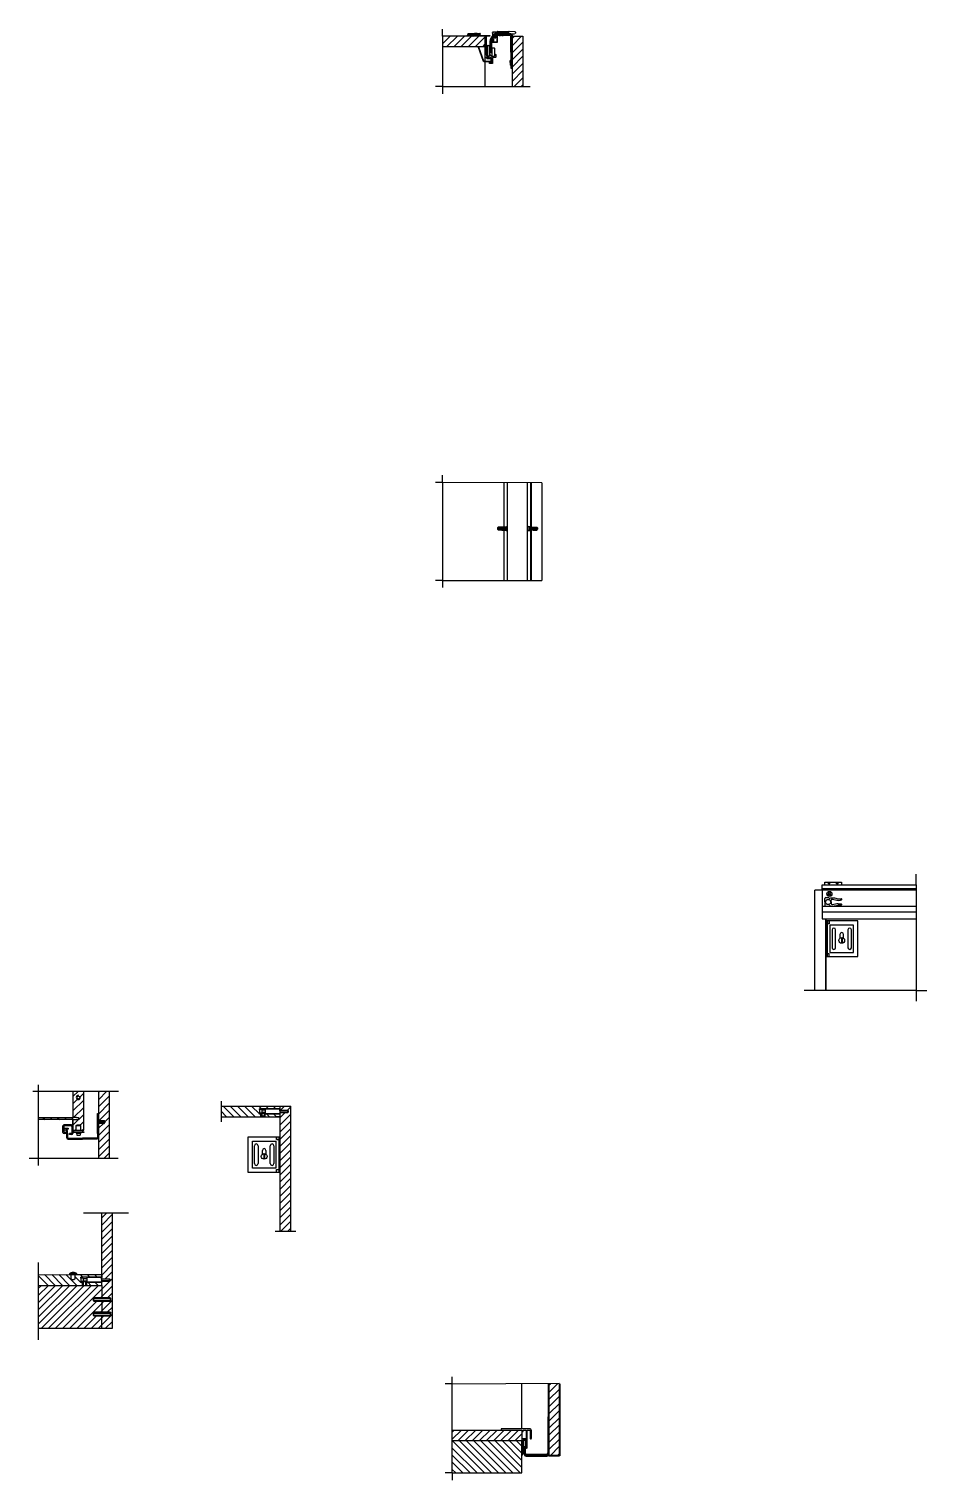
# Model space of a CAD drawing. Header units: millimetres. Extents: x 46 to 1828, y -437 to 1004.
# Drawn here: x 1701.8 to 1827.6, y 411.1 to 614.3 of the extents above; entities that cross this region are included whole.
import ezdxf

# ---------------------------------------------------------------- set-up
doc = ezdxf.new("R2010")
doc.units = ezdxf.units.MM
for name, color, linetype in [('filatura', 8, 'Continuous'), ('Livello 1', 175, 'Continuous'), ('tratteggio', 5, 'Continuous')]:
    doc.layers.add(name, color=color, linetype=linetype)

# ---------------------------------------------------------------- blocks, each defined once
blk = doc.blocks.new('vite 4')
for p, q in [((879.17, 414.21), (879.17, 414.91)), ((879.17, 414.21), (879.17, 413.52)), ((879.4, 415.14), (879.92, 415.14)), ((879.4, 413.29), (879.92, 413.29)), ((880.51, 414.49), (880.51, 414.57)), ((880.51, 414.21), (880.51, 414.49)), ((880.51, 414.22), (880.51, 413.94)), ((880.51, 413.94), (880.51, 413.85)), ((881.96, 414.54), (882.52, 414.61)), ((881.96, 413.89), (882.52, 413.82)), ((882.07, 414.87), (882.64, 414.87)), ((882.07, 413.56), (882.64, 413.56)), ((882.52, 414.61), (882.73, 414.67)), ((882.52, 413.82), (882.73, 413.76))]:
    blk.add_line(p, q)
for points in [[(880.21, 415.02, -0.08059), (881.06, 415.1, -0.046169), (881.19, 415.07), (881.98, 414.89, 0.09959), (882.08, 414.87)], [(880.21, 413.4, 0.08059), (881.06, 413.32, 0.046169), (881.19, 413.35), (881.98, 413.54, -0.09959), (882.08, 413.56)], [(880.74, 414.8, -0.006174), (880.79, 414.79, -0.006174)], [(880.74, 413.62, 0.006174), (880.79, 413.63, 0.006174)], [(880.79, 414.79), (881.72, 414.58, 0.080399), (881.96, 414.54)], [(880.79, 413.63), (881.72, 413.85, -0.080399), (881.96, 413.89)]]:
    blk.add_lwpolyline(points, format="xyb")
for points in [[(881.19, 415.07), (881.19, 415.07)], [(881.19, 413.35), (881.19, 413.35)]]:
    blk.add_lwpolyline(points, close=True)
blk.add_circle((879.86, 414.18), 0.554)
for centre, radius, start, end in [((879.44, 414.87), 0.267, 97.5146, 172.4854), ((879.44, 413.55), 0.267, 187.5146, 262.4854), ((879.89, 414.87), 0.267, 33.7817, 82.4854), ((879.89, 413.55), 0.267, 277.5146, 326.2183), ((880.16, 415.05), 0.0548, 209.7355, 324.364), ((880.16, 413.38), 0.0548, 35.636, 150.2645), ((880.22, 415), 0.0212, 108.5166, 139.8301), ((880.22, 413.42), 0.0212, 220.1699, 251.4834), ((880.78, 414.54), 0.267, 97.5146, 172.4854), ((880.78, 413.89), 0.267, 187.5146, 262.4854), ((882.64, 414.75), 0.118, 315.4887, 92.2296), ((882.64, 413.68), 0.118, 267.7704, 44.5113)]:
    blk.add_arc(centre, radius, start, end)
blk = doc.blocks.new('vite')
for p, q in [((1017.81, 233.76), (1017.62, 233.94)), ((1018.12, 233.81), (1017.76, 233.81)), ((1018.02, 233.76), (1017.81, 233.76)), ((1018.02, 233.76), (1018.42, 233.76)), ((1018.42, 233.76), (1018.91, 233.76)), ((1018.91, 233.76), (1019.02, 233.66)), ((1017.81, 233.36), (1017.62, 233.19)), ((1017.76, 233.31), (1018.12, 233.31)), ((1018.42, 233.36), (1017.81, 233.36)), ((1018.42, 233.36), (1018.91, 233.36)), ((1018.91, 233.36), (1019.02, 233.46)), ((1019.02, 233.66), (1019.02, 233.46))]:
    blk.add_line(p, q)
at = {"layer": 'filatura'}
for p, q in [((1017.81, 233.76), (1017.81, 233.36)), ((1018.91, 233.76), (1018.91, 233.36)), ((1018.53, 233.66), (1017.81, 233.66)), ((1018.53, 233.46), (1017.81, 233.46)), ((1018.53, 233.66), (1019.02, 233.66)), ((1018.53, 233.46), (1019.02, 233.46))]:
    blk.add_line(p, q, dxfattribs=at)

msp = doc.modelspace()

# ---------------------------------------------------------------- hatches: boundary and pattern name
h = msp.add_hatch()
h.set_pattern_fill('JIS_WOOD', color=175)
h.set_pattern_definition([(45, (840.15385, 191.6459), (-0.5, 0.5), [])])
edge = h.paths.add_edge_path()
edge.add_line((1762.86, 611.79), (1765.71, 611.79))
edge.add_spline(control_points=[(1765.71, 609.76), (1765.71, 610.94), (1765.71, 612.11), (1765.71, 613.29), (1765.71, 613.29), (1765.38, 613.29), (1765.05, 613.29)], knot_values=[0, 0, 0, 0, 1, 1, 1, 1.5, 1.5, 1.5, 1.5], weights=[1, 1, 1, 1, 1, 1, 1], degree=3, periodic=0)
edge.add_spline(control_points=[(1765.05, 613.29), (1764.72, 613.29), (1764.39, 613.29), (1764.39, 613.29)], knot_values=[1.5, 1.5, 1.5, 1.5, 2, 2, 2, 2], weights=[1, 1, 1, 1], degree=3, periodic=0)
edge.add_line((1764.6, 613.29), (1759.72, 613.29))
edge.add_line((1759.72, 613.29), (1759.72, 611.79))
edge.add_line((1759.72, 611.79), (1762.86, 611.79))
h = msp.add_hatch()
h.set_pattern_fill('JIS_WOOD', color=175)
h.set_pattern_definition([(45, (959.9615, 41.7945), (-0.5, 0.5), [])])
h.paths.add_polyline_path([(1738.49, 463.44), (1736.99, 463.44), (1736.99, 462.85), (1738.06, 462.85), (1738.11, 462.77), (1738.11, 462.61), (1738.06, 462.53), (1736.99, 462.53), (1736.99, 445.9), (1738.49, 445.9)])

# ---------------------------------------------------------------- linework, layer by layer
for p, q in [((1766.7, 613.73), (1766.7, 613.26)), ((1767.27, 613.83), (1766.81, 613.83)), ((1768.9, 613.83), (1768.96, 613.83)), ((1764.39, 613.29), (1759.72, 613.29)), ((1763.98, 613.44), (1763.17, 613.44)), ((1763.17, 613.44), (1763.17, 613.29)), ((1763.3, 613.44), (1763.3, 613.66)), ((1763.3, 613.66), (1764.23, 613.66)), ((1764.34, 613.53), (1764.34, 613.52)), ((1764.45, 613.53), (1764.45, 613.4)), ((1764.51, 613.66), (1764.95, 613.66)), ((1766.7, 612.84), (1766.7, 612.91)), ((1769.14, 613.63), (1769.82, 613.63)), ((1769.5, 613.29), (1770.98, 613.29)), ((1769.5, 606.23), (1769.5, 613.29)), ((1770.98, 613.29), (1770.98, 606.23)), ((1765.71, 606.23), (1765.71, 609.76)), ((1766.64, 611.55), (1766.64, 610.58)), ((1766.72, 611.64), (1766.95, 611.64)), ((1766.72, 610.5), (1766.95, 610.5)), ((1767.04, 610.6), (1767.04, 611.55)), ((1769.5, 608.74), (1769.32, 608.74)), ((1768.34, 544.52), (1768.34, 550.76)), ((1768.84, 537.06), (1768.84, 550.75)), ((1771.64, 537.06), (1771.64, 550.74)), ((1773.61, 550.73), (1773.61, 537.06)), ((1768.34, 537.06), (1768.34, 544.12)), ((1812.88, 493.67), (1812.88, 494.42)), ((1812.88, 494.42), (1826.06, 494.42)), ((1812.88, 493.92), (1826.06, 493.92)), ((1813.27, 494.42), (1813.27, 494.82)), ((1813.27, 494.82), (1815.61, 494.82)), ((1813.97, 494.67), (1813.77, 494.67)), ((1813.77, 494.57), (1813.77, 494.67)), ((1813.77, 494.57), (1813.97, 494.57)), ((1813.97, 494.57), (1813.97, 494.67)), ((1815.11, 494.67), (1814.91, 494.67)), ((1814.91, 494.57), (1814.91, 494.67)), ((1814.91, 494.57), (1815.11, 494.57)), ((1815.11, 494.57), (1815.11, 494.67)), ((1815.61, 494.82), (1815.61, 494.42)), ((1826.06, 493.67), (1811.88, 493.67)), ((1811.88, 479.62), (1811.88, 493.67)), ((1812.88, 493.67), (1812.88, 491.42)), ((1813.68, 493.29), (1813.75, 493.36)), ((1813.83, 493.15), (1813.68, 493.29)), ((1813.69, 493.01), (1813.83, 493.15)), ((1813.76, 492.94), (1813.69, 493.01)), ((1813.75, 493.36), (1813.9, 493.22)), ((1813.9, 493.08), (1813.76, 492.94)), ((1813.9, 493.22), (1814.04, 493.37)), ((1814.04, 492.94), (1813.9, 493.08)), ((1814.11, 493.3), (1813.97, 493.15)), ((1813.97, 493.15), (1814.11, 493.02)), ((1814.04, 493.37), (1814.11, 493.3)), ((1814.11, 493.02), (1814.04, 492.94)), ((1812.88, 491.42), (1826.06, 491.42)), ((1812.88, 491.42), (1812.88, 490.67)), ((1812.88, 490.67), (1826.06, 490.67)), ((1812.88, 490.67), (1812.88, 489.67)), ((1812.88, 489.67), (1826.06, 489.67)), ((1813.38, 489.67), (1813.38, 479.62)), ((1813.38, 479.62), (1813.38, 489.67)), ((1817.88, 489.37), (1813.38, 489.37)), ((1813.58, 489.37), (1813.58, 484.37)), ((1813.88, 488.97), (1813.58, 488.97)), ((1813.88, 488.97), (1813.88, 489.37)), ((1813.88, 489.37), (1813.88, 488.97)), ((1814.27, 488.12), (1814.27, 485.62)), ((1814.77, 485.62), (1814.77, 488.12)), ((1816.49, 488.12), (1816.49, 485.62)), ((1816.99, 485.62), (1816.99, 488.12)), ((1817.88, 484.37), (1817.88, 489.37)), ((1815.38, 487.48), (1815.38, 486.95)), ((1815.58, 487.03), (1815.58, 486.24)), ((1815.68, 487.03), (1815.68, 486.24)), ((1815.88, 486.95), (1815.88, 487.48)), ((1813.38, 484.37), (1813.58, 484.37)), ((1813.88, 484.77), (1813.58, 484.77)), ((1813.58, 484.37), (1813.88, 484.37)), ((1813.88, 484.37), (1813.88, 484.77)), ((1813.88, 484.37), (1813.88, 484.77)), ((1813.88, 484.37), (1817.88, 484.37)), ((1707.97, 465.52), (1707.97, 462.85)), ((1709.47, 460.05), (1709.47, 465.52)), ((1711.54, 465.52), (1713.04, 465.52)), ((1711.54, 465.52), (1711.54, 461.42)), ((1713.04, 465.52), (1713.04, 456.1)), ((1728.7, 463.44), (1738.49, 463.44)), ((1736.99, 462.85), (1736.99, 463.44)), ((1738.49, 445.9), (1738.49, 463.44)), ((1703.1, 461.85), (1707.97, 461.85)), ((1707.97, 461.55), (1703.1, 461.55)), ((1707.97, 462.85), (1707.97, 461.85)), ((1708.47, 461.85), (1707.97, 461.85)), ((1707.97, 461.55), (1707.97, 460.95)), ((1707.97, 460.05), (1707.97, 461.55)), ((1707.97, 461.55), (1708.72, 461.55)), ((1708.47, 461.85), (1708.72, 461.85)), ((1708.72, 461.85), (1708.72, 461.55)), ((1708.72, 461.55), (1708.72, 461.55)), ((1711.39, 459.6), (1711.39, 462.4)), ((1711.39, 462.4), (1711.54, 462.4)), ((1711.39, 462.4), (1711.39, 461.65)), ((1711.39, 462.4), (1711.39, 461.6)), ((1711.54, 461.42), (1711.39, 461.56)), ((1711.54, 462.4), (1711.54, 461.42)), ((1711.54, 461.42), (1712.34, 461.42)), ((1712.34, 461.42), (1712.45, 461.32)), ((1712.45, 461.32), (1712.45, 461.12)), ((1728.7, 461.94), (1736.99, 461.94)), ((1736.99, 463.06), (1734.07, 463.06)), ((1736.99, 463.06), (1734.07, 463.06)), ((1734.07, 462.94), (1734.07, 463.06)), ((1734.4, 462.94), (1734.07, 462.94)), ((1734.07, 462.94), (1734.07, 462.44)), ((1734.4, 462.44), (1734.07, 462.44)), ((1734.07, 462.32), (1734.07, 462.44)), ((1734.17, 462.32), (1734.07, 462.32)), ((1734.17, 462.32), (1734.25, 462.32)), ((1734.4, 462.44), (1734.25, 462.44)), ((1734.25, 462.44), (1734.25, 461.94)), ((1734.4, 462.94), (1734.4, 462.85)), ((1734.89, 462.85), (1734.4, 462.85)), ((1734.4, 462.85), (1734.4, 462.52)), ((1734.89, 462.53), (1734.4, 462.53)), ((1734.4, 462.52), (1734.4, 462.44)), ((1734.4, 462.44), (1734.89, 462.44)), ((1736.94, 463.02), (1734.89, 463.02)), ((1734.89, 463.02), (1734.89, 462.36)), ((1734.89, 461.94), (1734.89, 462.44)), ((1736.94, 462.36), (1734.89, 462.36)), ((1736.99, 462.32), (1734.89, 462.32)), ((1736.99, 461.94), (1736.49, 461.94)), ((1736.94, 462.85), (1736.94, 463.02)), ((1736.99, 462.85), (1736.94, 462.85)), ((1736.94, 462.53), (1736.94, 462.36)), ((1736.94, 462.53), (1736.99, 462.53)), ((1736.99, 462.85), (1738.06, 462.85)), ((1736.99, 462.53), (1738.06, 462.53)), ((1736.99, 445.9), (1736.99, 462.53)), ((1738.06, 462.85), (1738.11, 462.77)), ((1738.06, 462.53), (1738.11, 462.61)), ((1738.11, 462.77), (1738.11, 462.61)), ((1706.57, 459.76), (1706.57, 460.68)), ((1706.72, 459.77), (1706.72, 460.67)), ((1706.72, 460.37), (1707.3, 460.37)), ((1706.92, 460.07), (1706.72, 460.07)), ((1707.07, 459.6), (1706.72, 459.6)), ((1706.74, 460.85), (1707.77, 460.85)), ((1706.74, 460.7), (1707.71, 460.7)), ((1707.07, 459.75), (1706.74, 459.75)), ((1707.3, 460.22), (1706.96, 460.22)), ((1707.07, 459.92), (1707.07, 459.75)), ((1707.07, 459.6), (1707.07, 459.75)), ((1707.22, 459.6), (1707.22, 459.97)), ((1707.3, 460.37), (1707.3, 460.22)), ((1707.49, 459.45), (1707.49, 459.6)), ((1707.79, 459.6), (1707.49, 459.6)), ((1707.8, 459.45), (1707.49, 459.45)), ((1707.71, 460.7), (1707.82, 460.59)), ((1707.77, 460.85), (1707.97, 460.65)), ((1707.82, 460.59), (1707.82, 459.62)), ((1707.97, 460.95), (1707.97, 460.75)), ((1707.97, 460.75), (1707.97, 460.55)), ((1707.97, 460.65), (1707.97, 459.62)), ((1707.97, 460.55), (1707.97, 460.05)), ((1707.97, 460.05), (1709.47, 460.05)), ((1707.97, 459.75), (1707.97, 459.85)), ((1707.97, 459.85), (1709.47, 459.85)), ((1709.47, 459.75), (1707.97, 459.75)), ((1708.07, 459.85), (1708.07, 460.05)), ((1708.43, 460.71), (1708.57, 460.8)), ((1708.43, 460.05), (1708.43, 460.71)), ((1708.43, 460.71), (1709.09, 460.71)), ((1708.43, 459.75), (1708.43, 459.67)), ((1708.43, 459.67), (1709.06, 459.67)), ((1708.47, 459.67), (1708.51, 459.35)), ((1708.51, 459.35), (1708.99, 459.35)), ((1708.57, 460.8), (1708.95, 460.8)), ((1709.09, 460.71), (1708.95, 460.8)), ((1709.02, 459.67), (1708.99, 459.35)), ((1709.06, 459.67), (1709.06, 459.75)), ((1709.09, 460.05), (1709.09, 460.71)), ((1709.37, 459.85), (1709.37, 460.05)), ((1709.47, 459.85), (1709.47, 459.75)), ((1711.54, 461.02), (1711.39, 460.89)), ((1712.15, 461.02), (1711.54, 461.02)), ((1711.54, 461.02), (1711.54, 459.1)), ((1711.54, 461.02), (1711.54, 456.1)), ((1712.15, 461.02), (1712.34, 461.02)), ((1712.34, 461.02), (1712.45, 461.12)), ((1732.49, 454.14), (1732.49, 459.14)), ((1732.49, 459.14), (1736.99, 459.14)), ((1733.38, 455.39), (1733.38, 457.89)), ((1733.88, 457.89), (1733.88, 455.39)), ((1734.49, 456.72), (1734.49, 457.24)), ((1734.99, 457.24), (1734.99, 456.72)), ((1735.6, 455.39), (1735.6, 457.89)), ((1736.1, 457.89), (1736.1, 455.39)), ((1736.49, 458.74), (1736.49, 459.14)), ((1736.49, 459.14), (1736.49, 458.74)), ((1736.49, 458.74), (1736.79, 458.74)), ((1736.79, 459.14), (1736.79, 454.14)), ((1734.69, 456.8), (1734.69, 456.01)), ((1734.79, 456.8), (1734.79, 456.01)), ((1736.49, 454.14), (1732.49, 454.14)), ((1736.49, 454.14), (1736.49, 454.54)), ((1736.49, 454.14), (1736.49, 454.54)), ((1736.49, 454.54), (1736.79, 454.54)), ((1736.79, 454.14), (1736.49, 454.14)), ((1736.99, 454.14), (1736.79, 454.14)), ((1711.99, 439.26), (1711.99, 448.5)), ((1711.99, 439.83), (1711.99, 448.5)), ((1713.49, 432.33), (1713.49, 448.5)), ((1703.1, 439.82), (1711.99, 439.83)), ((1708.49, 439.93), (1707.49, 439.93)), ((1707.49, 439.93), (1707.49, 439.83)), ((1707.49, 439.83), (1708.49, 439.83)), ((1707.69, 439.83), (1707.69, 439.23)), ((1707.69, 439.83), (1707.69, 439.23)), ((1707.69, 439.23), (1707.87, 439.13)), ((1707.87, 439.13), (1708.12, 439.13)), ((1708.29, 439.23), (1708.12, 439.13)), ((1708.29, 439.83), (1708.49, 439.83)), ((1708.29, 439.23), (1708.29, 439.83)), ((1708.49, 439.83), (1708.49, 439.93)), ((1708.49, 439.83), (1711.99, 439.83)), ((1711.99, 439.47), (1709.07, 439.47)), ((1711.99, 439.47), (1709.07, 439.47)), ((1709.07, 439.35), (1709.07, 439.47)), ((1709.4, 439.35), (1709.07, 439.35)), ((1709.07, 439.35), (1709.07, 438.85)), ((1709.4, 439.35), (1709.4, 439.26)), ((1709.89, 439.26), (1709.4, 439.26)), ((1709.4, 439.26), (1709.4, 438.93)), ((1711.95, 439.43), (1709.89, 439.43)), ((1709.89, 439.43), (1709.89, 438.77)), ((1711.95, 439.26), (1711.95, 439.43)), ((1711.99, 439.26), (1711.95, 439.26)), ((1711.99, 439.26), (1711.99, 439.83)), ((1711.99, 439.83), (1711.99, 439.45)), ((1711.99, 439.26), (1713.06, 439.26)), ((1713.06, 439.26), (1713.11, 439.18)), ((1713.06, 438.93), (1713.11, 439.02)), ((1713.11, 439.18), (1713.11, 439.02)), ((1703.1, 438.33), (1711.99, 438.33)), ((1709.4, 438.85), (1709.07, 438.85)), ((1709.07, 438.73), (1709.07, 438.85)), ((1709.17, 438.73), (1709.07, 438.73)), ((1709.17, 438.73), (1709.25, 438.73)), ((1709.4, 438.85), (1709.25, 438.85)), ((1709.25, 438.85), (1709.25, 438.33)), ((1709.89, 438.93), (1709.4, 438.93)), ((1709.4, 438.93), (1709.4, 438.85)), ((1709.4, 438.85), (1709.89, 438.85)), ((1709.89, 438.33), (1709.89, 438.85)), ((1711.95, 438.77), (1709.89, 438.77)), ((1711.99, 438.73), (1709.89, 438.73)), ((1711.95, 438.93), (1711.95, 438.77)), ((1711.95, 438.93), (1711.99, 438.93)), ((1711.99, 438.33), (1711.99, 438.93)), ((1711.99, 438.93), (1713.06, 438.93)), ((1711.99, 438.33), (1711.99, 436.6)), ((1710.79, 436.5), (1710.89, 436.6)), ((1710.79, 436.5), (1710.79, 436.2)), ((1710.89, 436.1), (1710.79, 436.2)), ((1711.79, 436.6), (1710.89, 436.6)), ((1710.89, 436.1), (1713.19, 436.1)), ((1711.79, 436.6), (1713.19, 436.6)), ((1713.19, 436.6), (1711.99, 436.6)), ((1711.99, 436.1), (1711.99, 434.56)), ((1713.19, 436.6), (1713.29, 436.5)), ((1713.19, 436.1), (1713.29, 436.2)), ((1713.29, 436.2), (1713.29, 436.5)), ((1710.79, 434.46), (1710.89, 434.56)), ((1710.79, 434.46), (1710.79, 434.16)), ((1710.89, 434.06), (1710.79, 434.16)), ((1711.79, 434.56), (1710.89, 434.56)), ((1710.89, 434.06), (1713.19, 434.06)), ((1711.79, 434.56), (1713.19, 434.56)), ((1713.19, 434.56), (1711.99, 434.56)), ((1711.99, 432.33), (1711.99, 434.06)), ((1713.19, 434.56), (1713.29, 434.46)), ((1713.19, 434.06), (1713.29, 434.16)), ((1713.29, 434.16), (1713.29, 434.46)), ((1703.1, 432.33), (1713.49, 432.33)), ((1770.84, 418.26), (1770.84, 424.54)), ((1767.92, 418.26), (1767.92, 418.06)), ((1770.99, 418.06), (1771.43, 418.06)), ((1770.84, 414.52), (1770.84, 416.54)), ((1770.84, 412.08), (1770.84, 414.52))]:
    msp.add_line(p, q)
at = {"lineweight": 0}
for p, q in [((1767.64, 613.44), (1767.67, 613.36)), ((1767.67, 613.36), (1767.84, 613.36)), ((1767.84, 613.36), (1767.84, 613.44)), ((1768.04, 613.36), (1768.04, 613.44)), ((1768.21, 613.36), (1768.04, 613.36)), ((1768.24, 613.44), (1768.21, 613.36))]:
    msp.add_line(p, q, dxfattribs=at)
at = {"color": 175, "linetype": 'Continuous'}
for p, q in [((1769.5, 613), (1769.8, 613.29)), ((1769.5, 612), (1770.8, 613.29)), ((1769.5, 611), (1770.98, 612.47)), ((1769.5, 610), (1770.98, 611.47)), ((1769.5, 609), (1770.98, 610.47)), ((1769.5, 608), (1770.98, 609.47)), ((1769.5, 607), (1770.98, 608.47)), ((1769.73, 606.23), (1770.98, 607.47)), ((1770.73, 606.23), (1770.98, 606.47)), ((1707.97, 464.76), (1708.73, 465.52)), ((1711.54, 465.33), (1711.73, 465.52)), ((1711.54, 464.33), (1712.73, 465.52)), ((1707.97, 463.76), (1708.66, 464.45)), ((1707.97, 462.76), (1709.47, 464.26)), ((1708.91, 464.7), (1709.47, 465.26)), ((1711.54, 463.33), (1713.04, 464.83)), ((1711.54, 462.33), (1713.04, 463.83)), ((1730.49, 461.94), (1728.99, 463.44)), ((1731.49, 461.94), (1729.99, 463.44)), ((1732.49, 461.94), (1730.99, 463.44)), ((1733.49, 461.94), (1731.99, 463.44)), ((1734.07, 462.36), (1732.99, 463.44)), ((1734.37, 463.06), (1733.99, 463.44)), ((1735.37, 463.06), (1734.99, 463.44)), ((1736.37, 463.06), (1735.99, 463.44)), ((1703.76, 461.85), (1704.06, 461.55)), ((1704.76, 461.85), (1705.06, 461.55)), ((1705.76, 461.85), (1706.06, 461.55)), ((1706.76, 461.85), (1707.06, 461.55)), ((1707.76, 461.85), (1708.06, 461.55)), ((1707.97, 460.76), (1709.47, 462.26)), ((1708.06, 461.85), (1709.47, 463.26)), ((1711.64, 461.42), (1713.04, 462.83)), ((1712.45, 461.24), (1713.04, 461.83)), ((1729.49, 461.94), (1728.7, 462.73)), ((1735.49, 461.94), (1735.11, 462.32)), ((1736.49, 461.94), (1736.11, 462.32)), ((1708.26, 460.05), (1708.43, 460.22)), ((1708.99, 460.77), (1709.47, 461.26)), ((1709.26, 460.05), (1709.47, 460.26)), ((1711.54, 460.33), (1712.24, 461.02)), ((1711.54, 459.33), (1713.04, 460.83)), ((1711.54, 458.33), (1713.04, 459.83)), ((1711.54, 457.33), (1713.04, 458.83)), ((1711.54, 456.33), (1713.04, 457.83)), ((1712.31, 456.09), (1713.04, 456.83)), ((1711.99, 447.78), (1712.72, 448.51)), ((1711.99, 446.78), (1713.49, 448.28)), ((1711.99, 445.78), (1713.49, 447.28)), ((1711.99, 444.78), (1713.49, 446.28)), ((1711.99, 443.78), (1713.49, 445.28)), ((1711.99, 442.78), (1713.49, 444.28)), ((1711.99, 441.78), (1713.49, 443.28)), ((1711.99, 440.78), (1713.49, 442.28)), ((1711.99, 439.78), (1713.49, 441.28)), ((1704.49, 438.33), (1703.1, 439.72)), ((1705.49, 438.33), (1703.99, 439.83)), ((1706.49, 438.33), (1704.99, 439.83)), ((1707.49, 438.33), (1705.99, 439.83)), ((1708.49, 438.33), (1706.99, 439.83)), ((1709.07, 438.75), (1708.29, 439.53)), ((1709.35, 439.47), (1708.99, 439.83)), ((1710.35, 439.47), (1709.99, 439.83)), ((1711.35, 439.47), (1710.99, 439.83)), ((1711.99, 437.78), (1713.49, 439.28)), ((1712.47, 439.26), (1713.49, 440.28)), ((1703.1, 437.89), (1703.54, 438.33)), ((1703.1, 436.89), (1704.54, 438.33)), ((1703.1, 435.89), (1705.54, 438.33)), ((1703.1, 434.89), (1706.54, 438.33)), ((1703.1, 433.89), (1707.54, 438.33)), ((1703.1, 432.89), (1708.54, 438.33)), ((1703.54, 432.33), (1709.54, 438.33)), ((1704.54, 432.33), (1710.54, 438.33)), ((1705.54, 432.33), (1711.54, 438.33)), ((1706.54, 432.33), (1711.99, 437.78)), ((1710.49, 438.33), (1710.09, 438.73)), ((1711.49, 438.33), (1711.09, 438.73)), ((1711.99, 438.78), (1712.15, 438.93)), ((1711.99, 436.78), (1713.49, 438.28)), ((1712.81, 436.6), (1713.49, 437.28)), ((1707.54, 432.33), (1711.31, 436.1)), ((1708.54, 432.33), (1711.99, 435.78)), ((1711.81, 436.6), (1711.99, 436.78)), ((1711.99, 434.78), (1713.49, 436.28)), ((1711.99, 435.78), (1712.31, 436.1)), ((1712.77, 434.56), (1713.49, 435.28)), ((1709.54, 432.33), (1711.27, 434.06)), ((1710.54, 432.33), (1711.99, 433.78)), ((1711.77, 434.56), (1711.99, 434.78)), ((1711.99, 432.78), (1713.49, 434.28)), ((1711.99, 433.78), (1712.27, 434.06)), ((1712.54, 432.33), (1713.49, 433.28)), ((1711.54, 432.33), (1711.99, 432.78)), ((1774.63, 424.33), (1774.84, 424.54)), ((1774.63, 423.33), (1775.84, 424.54)), ((1774.63, 422.33), (1776.11, 423.8)), ((1774.63, 421.33), (1776.11, 422.8)), ((1774.63, 420.33), (1776.11, 421.8)), ((1774.63, 419.33), (1776.11, 420.8)), ((1774.63, 418.33), (1776.11, 419.8)), ((1774.63, 417.33), (1776.11, 418.8)), ((1761.09, 416.79), (1762.37, 418.06)), ((1761.09, 417.79), (1761.37, 418.06)), ((1761.85, 416.54), (1763.37, 418.06)), ((1762.85, 416.54), (1764.37, 418.06)), ((1763.85, 416.54), (1765.37, 418.06)), ((1764.85, 416.54), (1766.37, 418.06)), ((1765.85, 416.54), (1767.37, 418.06)), ((1766.85, 416.54), (1768.37, 418.06)), ((1767.85, 416.54), (1769.37, 418.06)), ((1768.85, 416.54), (1770.37, 418.06)), ((1769.85, 416.54), (1770.84, 417.53)), ((1774.63, 416.33), (1776.11, 417.8)), ((1774.63, 415.33), (1776.11, 416.8)), ((1764.57, 412.07), (1761.09, 415.55)), ((1765.58, 412.07), (1761.1, 416.55)), ((1766.58, 412.07), (1762.1, 416.55)), ((1767.58, 412.07), (1763.1, 416.55)), ((1768.58, 412.07), (1764.1, 416.55)), ((1769.58, 412.07), (1765.1, 416.55)), ((1770.58, 412.07), (1766.1, 416.55)), ((1770.84, 412.81), (1767.1, 416.55)), ((1770.84, 413.81), (1768.1, 416.55)), ((1770.84, 414.81), (1769.1, 416.55)), ((1770.84, 415.81), (1770.1, 416.55)), ((1774.78, 414.47), (1776.11, 415.8)), ((1775.78, 414.47), (1776.11, 414.8)), ((1763.57, 412.07), (1761.09, 414.55)), ((1762.57, 412.07), (1761.09, 413.55)), ((1761.57, 412.07), (1761.09, 412.55))]:
    msp.add_line(p, q, dxfattribs=at)
for points in [[(1813.98, 484.97), (1817.28, 484.97), (1817.28, 488.77), (1813.98, 488.77)], [(1736.39, 454.74), (1733.09, 454.74), (1733.09, 458.54), (1736.39, 458.54)]]:
    msp.add_lwpolyline(points, close=True)
for points in [[(1707.07, 459.6), (1707.07, 459.1), (1707.07, 459.03, 0.346599), (1707.3, 458.8), (1709.3, 458.8)], [(1707.22, 459.6), (1707.22, 459.1), (1707.22, 459.05, 0.313791), (1707.31, 458.95), (1709.3, 458.95)], [(1711.39, 459.6), (1711.39, 459.1), (1711.39, 459.05, -0.313791), (1711.29, 458.95), (1709.3, 458.95)], [(1711.54, 459.03), (1711.54, 459.1), (1711.54, 459.03, -0.346599), (1711.3, 458.8), (1709.3, 458.8)]]:
    msp.add_lwpolyline(points, format="xyb")
msp.add_lwpolyline([(1761.09, 418.06), (1768.86, 418.06), (1770.26, 418.06), (1770.84, 418.06), (1770.84, 416.54), (1769.71, 416.54), (1761.11, 416.54)])
for centre, radius in [((1813.9, 493.15), 0.35), ((1815.63, 486.64), 0.4), ((1708.72, 464.65), 0.2), ((1734.74, 456.4), 0.4)]:
    msp.add_circle(centre, radius)
for centre, radius, start, end in [((1766.72, 612.83), 0.0232, 86.344, 160.6601), ((1766.73, 611.54), 0.0923, 95.0052, 174.9948), ((1766.73, 610.59), 0.0882, 188.3368, 261.6632), ((1766.95, 611.54), 0.0955, 2.7781, 87.2219), ((1766.94, 610.6), 0.0964, 272.1521, 357.8479), ((1814.52, 488.12), 0.25, 0, 180), ((1815.63, 487.48), 0.25, 0, 180), ((1816.74, 488.12), 0.25, 0, 180), ((1814.52, 485.62), 0.25, 180, 0), ((1816.74, 485.62), 0.25, 180, 0), ((1706.75, 460.66), 0.185, 95.0146, 174.9854), ((1706.75, 459.78), 0.184, 184.9661, 259.5418), ((1706.75, 460.66), 0.0346, 101.6025, 168.3975), ((1706.75, 459.78), 0.0346, 191.6025, 258.3975), ((1706.89, 459.9), 0.177, 7.9648, 82.0352), ((1706.94, 459.95), 0.279, 5.7298, 85.341), ((1707.78, 459.63), 0.0346, 283.1476, 348.3975), ((1707.78, 459.63), 0.185, 275.6801, 354.9854), ((1733.63, 457.89), 0.25, 0, 180), ((1734.74, 457.24), 0.25, 0, 180), ((1735.85, 457.89), 0.25, 0, 180), ((1733.63, 455.39), 0.25, 180, 0), ((1735.85, 455.39), 0.25, 180, 0), ((1707.99, 439.47), 0.68, 42.6448, 137.3552)]:
    msp.add_arc(centre, radius, start, end)
at = {"lineweight": 0}
for points in [[(1769.86, 613.95), (1769.86, 613.95), (1767.42, 613.94), (1767.42, 613.94)], [(1769.82, 613.63), (1769.82, 613.63), (1769.99, 613.73), (1769.99, 613.73)], [(1769.9, 613.91), (1769.9, 613.91), (1769.86, 613.95), (1769.86, 613.95)], [(1769.9, 613.82), (1769.9, 613.82), (1769.9, 613.91), (1769.9, 613.91)], [(1769.99, 613.83), (1769.99, 613.83), (1769.9, 613.82), (1769.9, 613.82)], [(1769.99, 613.73), (1769.99, 613.73), (1769.99, 613.83), (1769.99, 613.83)]]:
    msp.add_open_spline(points, degree=3, dxfattribs=at)
at = {"layer": 'filatura'}
for p, q in [((1711.54, 461.02), (1711.54, 461.42)), ((1712.26, 461.32), (1711.54, 461.32)), ((1712.26, 461.32), (1712.45, 461.32)), ((1734.89, 462.04), (1734.25, 462.04)), ((1734.41, 462.44), (1734.41, 461.94)), ((1734.73, 462.44), (1734.73, 461.94)), ((1736.99, 462.85), (1736.94, 462.77)), ((1736.94, 462.77), (1736.94, 462.85)), ((1738.06, 462.77), (1736.94, 462.77)), ((1736.94, 462.77), (1736.94, 462.61)), ((1736.94, 462.61), (1738.06, 462.61)), ((1736.99, 462.53), (1736.94, 462.61)), ((1736.94, 462.61), (1736.94, 462.53)), ((1738.06, 462.53), (1738.06, 462.85)), ((1738.06, 462.77), (1738.11, 462.77)), ((1738.06, 462.61), (1738.11, 462.61)), ((1712.26, 461.12), (1711.54, 461.12)), ((1712.26, 461.12), (1712.45, 461.12)), ((1711.99, 439.26), (1711.95, 439.18)), ((1711.95, 439.18), (1711.95, 439.26)), ((1713.06, 439.18), (1711.95, 439.18)), ((1711.95, 439.18), (1711.95, 439.02)), ((1711.95, 439.02), (1713.06, 439.02)), ((1711.99, 438.93), (1711.95, 439.02)), ((1711.95, 439.02), (1711.95, 438.93)), ((1713.06, 438.93), (1713.06, 439.26)), ((1713.06, 439.18), (1713.11, 439.18)), ((1713.06, 439.02), (1713.11, 439.02)), ((1709.41, 438.85), (1709.41, 438.33)), ((1709.73, 438.85), (1709.73, 438.33)), ((1710.79, 436.5), (1713.29, 436.5)), ((1710.79, 436.2), (1713.29, 436.2)), ((1710.89, 436.1), (1710.89, 436.6)), ((1713.19, 436.6), (1713.19, 436.1)), ((1710.79, 434.46), (1713.29, 434.46)), ((1710.79, 434.16), (1713.29, 434.16)), ((1710.89, 434.06), (1710.89, 434.56)), ((1713.19, 434.56), (1713.19, 434.06))]:
    msp.add_line(p, q, dxfattribs=at)
msp.add_arc((1708.72, 464.65), 0.3, 90, 0, dxfattribs=at)
at = {"layer": 'Livello 1', "color": 7, "lineweight": 25, "true_color": 0xffffff}
for p, q in [((1765.63, 611.79), (1765.63, 609.76)), ((1765.83, 613.29), (1765.83, 610.67)), ((1766.6, 610.32), (1766.41, 610.32))]:
    msp.add_line(p, q, dxfattribs=at)
at = {"layer": 'Livello 1', "color": 7, "lineweight": 35, "true_color": 0xffffff}
for points in [[(1768.66, 613.83), (1767.27, 613.83)], [(1767.38, 613.9), (1767.38, 613.86)], [(1767.5, 613.72), (1768.66, 613.73)], [(1768.9, 613.83), (1768.66, 613.83)], [(1768.66, 613.73), (1768.9, 613.73)], [(1768.88, 613.81), (1768.88, 613.76)], [(1768.9, 613.73), (1769.05, 613.63)], [(1768.99, 613.9), (1768.99, 613.86)], [(1766.7, 612.84), (1766.7, 612.45)], [(1766.71, 612.44), (1766.88, 612.44)], [(1766.72, 612.85), (1766.85, 612.85)], [(1767.12, 613.04), (1766.77, 613.04)], [(1766.86, 612.84), (1766.86, 612.45)], [(1766.88, 612.44), (1766.91, 612.44)], [(1766.91, 612.44), (1767.31, 612.44)], [(1767.16, 613.71), (1767.16, 613.61)], [(1767.16, 613.43), (1767.16, 613.08)], [(1767.3, 612.44), (1767.35, 612.44)], [(1767.35, 612.44), (1767.37, 612.44)], [(1767.39, 612.46), (1767.38, 613.43)], [(1766.4, 611.36), (1766.29, 611.36)], [(1766.29, 611.08), (1766.4, 611.08)], [(1769.3, 609.87), (1769.21, 609.87), (1769.22, 609.27), (1769.31, 609.27)]]:
    msp.add_lwpolyline(points, dxfattribs=at)
at = {"layer": 'Livello 1', "color": 7, "lineweight": 25, "true_color": 0xffffff}
for points in [[(1765.71, 611.79), (1762.86, 611.79), (1759.72, 611.79)], [(1770.84, 417.87), (1770.99, 417.87)], [(1771.43, 416.83), (1770.84, 416.83)], [(1770.99, 417.87), (1770.99, 418.06)], [(1770.99, 416.7), (1771.43, 416.7)], [(1771.43, 418.06), (1771.43, 416.83)]]:
    msp.add_lwpolyline(points, dxfattribs=at)
at = {"layer": 'Livello 1', "color": 7, "lineweight": 35, "true_color": 0xffffff}
for points in [[(1766.81, 613.83), (1766.75, 613.83), (1766.71, 613.78), (1766.7, 613.73)], [(1767.27, 613.83), (1767.21, 613.83), (1767.16, 613.78), (1767.16, 613.71)], [(1767.35, 613.83), (1767.37, 613.83), (1767.38, 613.84), (1767.38, 613.86)], [(1767.42, 613.94), (1767.4, 613.94), (1767.38, 613.92), (1767.38, 613.9)], [(1768.9, 613.83), (1768.89, 613.83), (1768.88, 613.82), (1768.88, 613.81)], [(1768.88, 613.76), (1768.88, 613.75), (1768.89, 613.73), (1768.9, 613.73)], [(1768.96, 613.83), (1768.98, 613.83), (1768.99, 613.84), (1768.99, 613.86)], [(1769.03, 613.94), (1769.01, 613.94), (1768.99, 613.92), (1768.99, 613.9)], [(1763.96, 613.29), (1763.98, 613.29), (1763.99, 613.3), (1764, 613.31)], [(1764.19, 613.65), (1764.19, 613.65), (1764.05, 613.51), (1763.98, 613.44)], [(1764, 613.31), (1764, 613.31), (1764.28, 613.59), (1764.28, 613.59)], [(1764.23, 613.66), (1764.22, 613.66), (1764.2, 613.66), (1764.19, 613.65)], [(1764.51, 613.66), (1764.51, 613.66), (1764.23, 613.66), (1764.23, 613.66)], [(1764.28, 613.59), (1764.28, 613.59), (1764.46, 613.59), (1764.46, 613.59)], [(1764.46, 613.59), (1764.46, 613.59), (1764.46, 613.43), (1764.46, 613.43)], [(1764.57, 613.61), (1764.57, 613.64), (1764.54, 613.66), (1764.51, 613.66)], [(1764.57, 613.43), (1764.57, 613.43), (1764.57, 613.61), (1764.57, 613.61)], [(1764.98, 613.51), (1764.98, 613.51), (1764.68, 613.4), (1764.68, 613.4)], [(1764.95, 613.66), (1764.97, 613.66), (1764.98, 613.65), (1765, 613.64)], [(1765.02, 613.55), (1765, 613.53), (1764.98, 613.51), (1764.98, 613.51)], [(1765, 613.64), (1765.04, 613.62), (1765.02, 613.56), (1765.02, 613.55)], [(1766.5, 612.94), (1766.44, 612.84), (1766.4, 612.67), (1766.4, 612.56)], [(1766.4, 612.56), (1766.4, 612.56), (1766.41, 610.98), (1766.41, 610.98)], [(1766.79, 613.41), (1766.79, 613.41), (1766.5, 612.94), (1766.5, 612.94)], [(1766.58, 612.56), (1766.58, 612.64), (1766.61, 612.77), (1766.65, 612.84)], [(1766.59, 610.98), (1766.59, 610.98), (1766.58, 612.56), (1766.58, 612.56)], [(1766.65, 612.84), (1766.65, 612.84), (1766.94, 613.32), (1766.94, 613.32)], [(1766.7, 612.45), (1766.7, 612.45), (1766.7, 612.44), (1766.71, 612.44)], [(1767.14, 613.61), (1767, 613.61), (1766.85, 613.53), (1766.79, 613.41)], [(1766.86, 612.84), (1766.86, 612.84), (1766.85, 612.85), (1766.85, 612.85)], [(1766.86, 612.45), (1766.86, 612.45), (1766.87, 612.44), (1766.88, 612.44)], [(1766.94, 613.32), (1766.98, 613.38), (1767.07, 613.43), (1767.14, 613.43)], [(1767.12, 613.04), (1767.12, 613.04), (1767.13, 613.04), (1767.13, 613.04)], [(1769.13, 613.63), (1769.13, 613.63), (1767.14, 613.61), (1767.14, 613.61)], [(1767.14, 613.43), (1767.14, 613.43), (1769.13, 613.45), (1769.13, 613.45)], [(1767.15, 613.05), (1767.16, 613.06), (1767.16, 613.07), (1767.16, 613.08)], [(1767.37, 612.44), (1767.38, 612.44), (1767.39, 612.45), (1767.39, 612.46)], [(1769.5, 613.29), (1769.47, 613.44), (1769.28, 613.63), (1769.13, 613.63)], [(1769.13, 613.45), (1769.18, 613.45), (1769.29, 613.33), (1769.29, 613.29)], [(1769.29, 613.29), (1769.29, 613.29), (1769.32, 608.74), (1769.32, 608.74)], [(1766.41, 610.98), (1766.41, 610.98), (1766.59, 610.98), (1766.59, 610.98)]]:
    msp.add_open_spline(points, degree=3, dxfattribs=at)
for points, knots in [([(1767.5, 613.72), (1767.44, 613.72), (1767.39, 613.69), (1767.39, 613.61), (1767.39, 613.61), (1767.39, 613.61), (1767.39, 613.61)], [0, 0, 0, 0, 1, 1, 1, 2, 2, 2, 2]), ([(1764.46, 613.43), (1764.46, 613.4), (1764.48, 613.41), (1764.51, 613.41), (1764.54, 613.41), (1764.57, 613.4), (1764.57, 613.43)], [5, 5, 5, 5, 6, 6, 6, 7, 7, 7, 7]), ([(1766.42, 609.73), (1766.42, 609.73), (1766.42, 609.76), (1766.42, 609.76), (1766.42, 609.76), (1765.51, 609.76), (1765.51, 609.76), (1765.49, 609.76), (1765.46, 609.78), (1765.45, 609.8), (1765.45, 609.8), (1764.74, 611.75), (1764.74, 611.75), (1764.73, 611.77), (1764.75, 611.79), (1764.77, 611.79), (1764.77, 611.79), (1764.81, 611.79), (1764.81, 611.79)], [0, 0, 0, 0, 1, 1, 1, 2, 2, 2, 3, 3, 3, 4, 4, 4, 5, 5, 5, 6, 6, 6, 6]), ([(1766.28, 611.87), (1766.28, 611.92), (1766.2, 611.96), (1766.11, 611.96), (1766.02, 611.96), (1765.95, 611.92), (1765.95, 611.87), (1765.95, 611.87), (1765.96, 610.56), (1765.96, 610.56), (1765.96, 610.52), (1766.03, 610.48), (1766.12, 610.48), (1766.21, 610.48), (1766.29, 610.52), (1766.29, 610.56), (1766.29, 610.56), (1766.28, 611.87), (1766.28, 611.87)], [0, 0, 0, 0, 1, 1, 1, 2, 2, 2, 3, 3, 3, 4, 4, 4, 5, 5, 5, 6, 6, 6, 6]), ([(1767.15, 613.05), (1767.15, 613.05), (1767.15, 613.05), (1767.15, 613.05), (1767.15, 613.05), (1767.14, 613.04), (1767.14, 613.04), (1767.14, 613.04), (1767.13, 613.04), (1767.13, 613.04)], [0, 0, 0, 0, 1, 1, 1, 2, 2, 2, 3, 3, 3, 3]), ([(1765.71, 610.3), (1765.71, 610.3), (1765.9, 610.3), (1765.9, 610.3), (1765.91, 610.3), (1765.92, 610.29), (1765.92, 610.28), (1765.92, 610.28), (1765.92, 610.18), (1765.92, 610.18), (1765.92, 610.17), (1765.93, 610.16), (1765.95, 610.16), (1765.95, 610.16), (1766.16, 610.16), (1766.16, 610.16)], [0, 0, 0, 0, 1, 1, 1, 2, 2, 2, 3, 3, 3, 4, 4, 4, 5, 5, 5, 5]), ([(1766.16, 610.16), (1766.16, 610.16), (1766.4, 610.16), (1766.4, 610.16), (1766.47, 610.16), (1766.52, 610.11), (1766.52, 610.04), (1766.52, 610.04), (1766.52, 609.64), (1766.52, 609.64)], [0, 0, 0, 0, 1, 1, 1, 2, 2, 2, 3, 3, 3, 3]), ([(1766.52, 609.64), (1766.52, 609.62), (1766.51, 609.61), (1766.49, 609.61), (1766.49, 609.61), (1766.45, 609.61), (1766.45, 609.61), (1766.43, 609.61), (1766.42, 609.62), (1766.42, 609.63), (1766.42, 609.63), (1766.42, 609.73), (1766.42, 609.73)], [0, 0, 0, 0, 1, 1, 1, 2, 2, 2, 3, 3, 3, 4, 4, 4, 4])]:
    msp.add_open_spline(points, degree=3, knots=knots, dxfattribs=at)
at = {"layer": 'Livello 1', "color": 7, "lineweight": 25, "true_color": 0xffffff}
for points, knots in [([(1764.34, 613.53), (1764.34, 613.57), (1764.36, 613.59), (1764.39, 613.59), (1764.42, 613.59), (1764.45, 613.57), (1764.45, 613.53)], [3, 3, 3, 3, 4, 4, 4, 5, 5, 5, 5]), ([(1765.71, 609.76), (1765.71, 610.94), (1765.71, 612.11), (1765.71, 613.29), (1765.71, 613.29), (1764.39, 613.29), (1764.39, 613.29)], [0, 0, 0, 0, 1, 1, 1, 2, 2, 2, 2]), ([(1766.3, 613.4), (1766.33, 613.4), (1766.36, 613.38), (1766.36, 613.35), (1766.36, 613.32), (1766.33, 613.29), (1766.3, 613.29)], [7, 7, 7, 7, 8, 8, 8, 9, 9, 9, 9]), ([(1765.83, 610.67), (1765.81, 610.52), (1766.07, 610.45), (1766.07, 610.45), (1766.07, 610.45), (1766.3, 610.48), (1766.3, 610.57)], [0, 0, 0, 0, 1, 1, 1, 2, 2, 2, 2]), ([(1766.41, 610.68), (1766.41, 610.68), (1766.41, 610.7), (1766.41, 610.7), (1766.41, 610.73), (1766.38, 610.76), (1766.35, 610.76), (1766.32, 610.76), (1766.3, 610.73), (1766.3, 610.7), (1766.3, 610.7), (1766.3, 610.57), (1766.3, 610.57)], [0, 0, 0, 0, 1, 1, 1, 2, 2, 2, 3, 3, 3, 4, 4, 4, 4]), ([(1766.71, 610.32), (1766.71, 610.32), (1766.71, 609.53), (1766.71, 609.53), (1766.71, 609.49), (1766.69, 609.47), (1766.66, 609.47), (1766.66, 609.47), (1766.36, 609.47), (1766.36, 609.47), (1766.32, 609.47), (1766.3, 609.49), (1766.3, 609.53), (1766.3, 609.53), (1766.3, 609.65), (1766.3, 609.65), (1766.3, 609.68), (1766.32, 609.71), (1766.36, 609.71), (1766.39, 609.71), (1766.41, 609.68), (1766.41, 609.65), (1766.41, 609.65), (1766.41, 609.58), (1766.41, 609.58), (1766.41, 609.58), (1766.6, 609.58), (1766.6, 609.58), (1766.6, 609.58), (1766.6, 610.32), (1766.6, 610.32)], [0, 0, 0, 0, 1, 1, 1, 2, 2, 2, 3, 3, 3, 4, 4, 4, 5, 5, 5, 6, 6, 6, 7, 7, 7, 8, 8, 8, 9, 9, 9, 10, 10, 10, 10]), ([(1766.41, 610.32), (1766.41, 610.32), (1766.41, 610.23), (1766.41, 610.23), (1766.41, 610.2), (1766.38, 610.17), (1766.35, 610.17), (1766.32, 610.17), (1766.3, 610.2), (1766.3, 610.23), (1766.3, 610.23), (1766.3, 610.32), (1766.3, 610.32)], [0, 0, 0, 0, 1, 1, 1, 2, 2, 2, 3, 3, 3, 4, 4, 4, 4]), ([(1767.07, 610.57), (1767.07, 610.57), (1767.07, 610.7), (1767.07, 610.7), (1767.07, 610.73), (1767.1, 610.75), (1767.13, 610.75), (1767.16, 610.75), (1767.19, 610.73), (1767.19, 610.7), (1767.19, 610.7), (1767.19, 610.38), (1767.19, 610.38), (1767.19, 610.35), (1767.16, 610.32), (1767.13, 610.32), (1767.13, 610.32), (1766.71, 610.32), (1766.71, 610.32)], [0, 0, 0, 0, 1, 1, 1, 2, 2, 2, 3, 3, 3, 4, 4, 4, 5, 5, 5, 6, 6, 6, 6]), ([(1771.43, 416.7), (1771.43, 416.7), (1771.43, 415.56), (1771.43, 415.56), (1771.43, 415.53), (1771.46, 415.5), (1771.5, 415.5), (1771.53, 415.5), (1771.56, 415.53), (1771.56, 415.56), (1771.56, 415.56), (1771.56, 418.06), (1771.56, 418.06)], [0, 0, 0, 0, 1, 1, 1, 2, 2, 2, 3, 3, 3, 4, 4, 4, 4]), ([(1771.99, 416.87), (1771.99, 416.82), (1772.03, 416.83), (1772.08, 416.83), (1772.13, 416.83), (1772.17, 416.87), (1772.17, 416.92)], [3, 3, 3, 3, 4, 4, 4, 5, 5, 5, 5])]:
    msp.add_open_spline(points, degree=3, knots=knots, dxfattribs=at)
for points in [[(1764.34, 613.35), (1764.34, 613.35), (1764.34, 613.52), (1764.34, 613.52)], [(1764.39, 613.29), (1764.36, 613.29), (1764.34, 613.32), (1764.34, 613.35)], [(1764.45, 613.4), (1764.45, 613.4), (1766.3, 613.4), (1766.3, 613.4)], [(1766.3, 613.29), (1766.3, 613.29), (1765.83, 613.29), (1765.83, 613.29)], [(1765.78, 610.32), (1765.75, 610.32), (1765.72, 610.35), (1765.71, 610.37)], [(1766.3, 610.32), (1766.3, 610.32), (1765.78, 610.32), (1765.78, 610.32)], [(1766.41, 610.68), (1766.43, 610.57), (1766.69, 610.49), (1766.69, 610.49)], [(1766.69, 610.49), (1766.69, 610.49), (1767.08, 610.48), (1767.07, 610.57)], [(1771.9, 418.26), (1771.9, 418.26), (1767.92, 418.26), (1767.92, 418.26)], [(1770.99, 414.76), (1770.99, 414.76), (1770.99, 416.7), (1770.99, 416.7)], [(1771.56, 418.06), (1771.56, 418.06), (1771.9, 418.06), (1771.9, 418.06)], [(1772.17, 417.99), (1772.17, 418.14), (1772.05, 418.26), (1771.9, 418.26)], [(1771.9, 418.06), (1771.95, 418.06), (1771.99, 418.02), (1771.99, 417.99)], [(1771.99, 417.99), (1771.99, 417.99), (1771.99, 416.87), (1771.99, 416.87)], [(1772.17, 416.92), (1772.17, 416.92), (1772.17, 417.99), (1772.17, 417.99)], [(1770.89, 414.55), (1770.92, 414.57), (1770.94, 414.6), (1770.94, 414.6)], [(1770.94, 414.6), (1770.98, 414.64), (1770.99, 414.72), (1770.99, 414.76)], [(1770.84, 414.52), (1770.84, 414.52), (1770.85, 414.53), (1770.89, 414.55)]]:
    msp.add_open_spline(points, degree=3, dxfattribs=at)
at = {"layer": 'Livello 1', "color": 7, "lineweight": 40, "true_color": 0xffffff}
for points in [[(1772.14, 544.52), (1772.14, 546.59), (1772.14, 548.67), (1772.14, 550.74)], [(1772.14, 537.06), (1772.14, 539.41), (1772.14, 541.77), (1772.14, 544.12)], [(1774.63, 419.94), (1774.63, 421.47), (1774.63, 423), (1774.63, 424.54)], [(1776.11, 424.54), (1776.11, 421.18), (1776.11, 417.83), (1776.11, 414.47)], [(1774.63, 419.94), (1774.63, 419.94), (1774.5, 419.94), (1774.5, 419.94)], [(1774.5, 419.94), (1774.5, 419.94), (1774.5, 414.81), (1774.5, 414.81)], [(1774.63, 414.81), (1774.63, 414.81), (1774.63, 419.94), (1774.63, 419.94)], [(1771.15, 415.67), (1771.15, 415.67), (1771.15, 414.81), (1771.15, 414.81)], [(1771.15, 414.81), (1771.15, 414.62), (1771.3, 414.47), (1771.48, 414.47)], [(1771.28, 414.81), (1771.28, 414.81), (1771.28, 415.67), (1771.28, 415.67)], [(1771.48, 414.61), (1771.37, 414.61), (1771.28, 414.7), (1771.28, 414.81)], [(1773.81, 414.61), (1772.71, 414.61), (1771.48, 414.61), (1771.48, 414.61)], [(1774.3, 414.61), (1774.3, 414.61), (1774.11, 414.61), (1773.81, 414.61)], [(1774.3, 414.47), (1774.48, 414.47), (1774.63, 414.62), (1774.63, 414.81)], [(1774.5, 414.81), (1774.5, 414.7), (1774.41, 414.61), (1774.3, 414.61)], [(1774.63, 414.47), (1774.63, 414.59), (1774.63, 414.7), (1774.63, 414.81)], [(1771.48, 414.47), (1774.1, 414.47), (1774.3, 414.47), (1774.3, 414.47)], [(1776.11, 414.47), (1775.61, 414.47), (1775.12, 414.47), (1774.63, 414.47)]]:
    msp.add_open_spline(points, degree=3, dxfattribs=at)
msp.add_open_spline([(1771.38, 416.5), (1771.38, 416.59), (1771.31, 416.69), (1771.22, 416.69), (1771.13, 416.69), (1771.06, 416.59), (1771.06, 416.5), (1771.06, 416.5), (1771.06, 415.68), (1771.06, 415.68), (1771.06, 415.68), (1771.38, 415.68), (1771.38, 415.68), (1771.38, 415.68), (1771.38, 416.5), (1771.38, 416.5)], degree=3, knots=[0, 0, 0, 0, 1, 1, 1, 2, 2, 2, 3, 3, 3, 4, 4, 4, 5, 5, 5, 5], dxfattribs=at)
at = {"layer": 'tratteggio'}
for p, q in [((1759.72, 613.29), (1759.72, 614.29)), ((1759.72, 606.23), (1758.72, 606.23)), ((1759.72, 606.23), (1770.98, 606.23)), ((1759.72, 606.23), (1759.72, 605.23)), ((1770.98, 606.23), (1771.98, 606.23)), ((1759.72, 550.79), (1758.72, 550.79)), ((1759.72, 550.79), (1759.72, 551.79)), ((1773.61, 550.73), (1759.72, 550.79)), ((1759.72, 550.79), (1759.72, 537.06)), ((1759.72, 537.06), (1758.72, 537.06)), ((1759.72, 537.06), (1773.61, 537.06)), ((1759.72, 537.06), (1759.72, 536.06)), ((1826.06, 494.42), (1826.06, 495.92)), ((1826.06, 494.42), (1826.06, 479.62)), ((1811.88, 479.62), (1810.38, 479.62)), ((1826.06, 479.62), (1811.88, 479.62)), ((1826.06, 479.62), (1827.56, 479.62)), ((1826.06, 479.62), (1826.06, 478.12)), ((1702.35, 465.52), (1714.34, 465.52)), ((1703.12, 455.12), (1703.12, 466.42)), ((1728.7, 464.14), (1728.7, 461.24)), ((1714.28, 456.09), (1701.81, 456.09)), ((1709.42, 448.51), (1715.73, 448.51)), ((1736.29, 445.9), (1739.19, 445.9)), ((1703.1, 441.52), (1703.1, 430.7)), ((1761.09, 424.54), (1761.09, 425.54)), ((1761.09, 424.54), (1760.09, 424.54)), ((1761.09, 424.54), (1776.11, 424.61)), ((1761.09, 412.07), (1761.09, 424.54)), ((1761.09, 412.07), (1760.09, 412.07)), ((1761.09, 412.07), (1770.84, 412.08)), ((1761.09, 412.07), (1761.09, 411.07))]:
    msp.add_line(p, q, dxfattribs=at)
msp.add_lwpolyline([(1759.72, 613.29), (1759.72, 613.29), (1759.72, 613.29), (1759.72, 606.23)], dxfattribs=at)

# ---------------------------------------------------------------- block references
at = {"xscale": -1}
msp.add_blockref('vite', (2786.46, 310.76), dxfattribs=at)
msp.add_blockref('vite', (754.01, 310.76))
at = {"xscale": 0.6591740504614414, "yscale": 0.6591740504614414, "zscale": 0.6591740504614414}
msp.add_blockref('vite 4', (1233.74, 219), dxfattribs=at)

doc.saveas('drawing.dxf')
